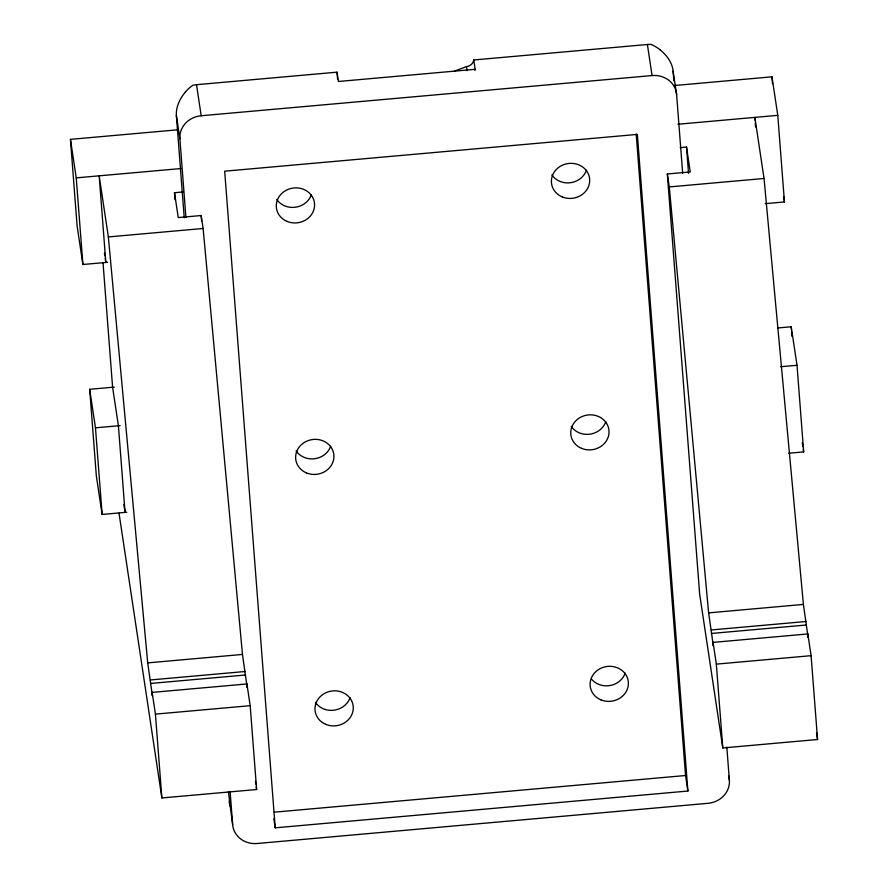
<?xml version="1.0" encoding="UTF-8"?>
<svg xmlns="http://www.w3.org/2000/svg" width="888" height="888" viewBox="0 0 888 888"><rect width="100%" height="100%" fill="white"/><g stroke="black" fill="none" stroke-linecap="round" stroke-linejoin="round"><path stroke-width="1.33" d="M185.359 92.063C179.964 98.513 175.835 106.849 176.368 115.462L184.238 217.782M651.237 44.456A23.021 21.012 -8.6 0 0 647.396 44.5L473.759 59.973A8.059 7.348 -8.6 0 1 466.511 66.589L455.056 70.907A2.42 2.209 -8.6 0 0 454.279 71.528M185.348 92.052A41.814 26.174 -73.4 0 1 192.718 85.348A23.021 21.012 -8.6 0 1 196.514 84.693L337.029 72.172L338.439 81.485L475.158 69.297L473.759 59.973M185.936 217.571L179.876 138.75A23.021 21.012 -8.6 0 1 201.188 115.751L652.07 75.558A23.021 21.012 -8.6 0 1 676.612 94.472L682.672 173.282M107.581 262.293L82.906 264.502L77.112 225.985L70.441 139.361L178.166 129.759M673.937 85.57L771.983 76.823L777.777 115.34L784.448 201.953L765.29 203.663M70.441 139.361L76.246 177.878L181.196 168.52M677.944 124.242L777.777 115.34M175.036 199.633L174.503 192.729L183.428 191.93M680.153 147.652L686.524 147.075L690.265 171.928L667.332 173.97L699.677 594.361L722.799 747.951L817.559 739.504L811.099 655.677L807.836 633.943L713.075 642.39L713.341 645.876L708.635 612.875L669.286 186.924L667.332 173.97M105.228 258.475L105.827 262.448L99.167 175.835L108.358 236.93L147.708 662.881L152.414 695.881L152.148 692.396L246.908 683.949L247.175 687.434L242.468 654.434L203.119 228.482L201.176 215.529L178.244 217.571L174.503 192.729M108.358 236.93L203.119 228.482M669.286 186.924L764.046 178.477L803.396 604.428L808.102 637.429L807.836 633.943M126.818 512.243L102.142 514.441L96.337 475.924L89.677 389.31L114.352 387.101M777.533 327.983L791.219 326.762L797.013 365.279L803.673 451.903L788.622 453.235M89.677 389.31L95.471 427.816L120.146 425.618M780.585 366.744L797.013 365.279M147.708 662.881L242.468 654.434M708.635 612.875L803.396 604.428M150.283 679.964L245.044 671.517M711.199 629.958L805.96 621.511M150.549 683.46L245.31 675.013M711.477 633.455L806.237 625.008M152.148 692.396L155.422 714.13L250.183 705.683L256.632 789.51L161.871 797.957L119.025 513.22M713.075 642.39L716.339 664.124L811.099 655.677M274.259 812.176L685.547 775.513L687.889 791.042L275.213 827.827L273.848 818.769M660.006 49.75C666.566 55.034 672.316 62.526 673.104 71.173L673.848 80.852M783.649 196.648L784.448 201.953M764.046 178.477L754.856 117.383L755.066 120.135M802.275 442.601L802.874 446.586M803.274 449.239L803.673 451.903M816.527 732.667L817.559 739.504M673.104 71.173L676.612 94.472M647.396 44.5L652.07 75.558M728.726 775.934L729.381 780.308A23.021 21.012 -8.6 0 1 708.069 803.307L257.187 843.5A23.021 21.012 -8.6 0 1 232.645 824.586L228.394 791.619M466.489 66.589L467.121 70.663M196.514 84.693L201.188 115.751M176.368 115.462L179.876 138.75M246.908 683.949L250.183 705.683M255.389 781.285L255.811 784.026M256.221 786.768L256.632 789.51M104.429 253.158L104.828 255.811M123.865 504.428L125.064 512.398L118.404 425.774L112.598 387.257L103.008 262.504M229.137 801.298L229.393 803.229A17.494 10.945 -73.4 0 0 230.958 807.692M771.983 76.823L772.516 83.694M791.219 326.762L791.43 329.515M791.641 332.267L791.952 336.386M755.277 122.877L755.588 127.006M686.524 147.075L688.544 173.349M726.828 747.119L729.381 780.308M716.339 664.124L722.799 747.951M687.889 791.042L637.362 134.399L224.686 171.195L275.213 827.827M636.197 134.077L685.547 775.513M337.029 72.172L337.562 79.054M201.176 215.529L201.598 221.057M230.092 791.408L232.645 824.586M155.422 714.13L161.871 797.957M76.246 177.878L82.906 264.502M95.471 427.816L102.142 514.441M350.05 697.679A19.192 17.505 -8.6 0 1 334.099 710.2A19.192 17.505 -8.6 0 1 315.44 702.375M330.702 446.209A19.192 17.505 -8.6 0 1 314.741 458.719A19.192 17.505 -8.6 0 1 296.093 450.893M625.163 673.16A19.192 17.505 -8.6 0 1 610.167 685.514A19.192 17.505 -8.6 0 1 591.652 679.298M605.816 421.678A19.192 17.505 -8.6 0 1 589.854 434.188A19.192 17.505 -8.6 0 1 571.206 426.373M311.355 194.727A19.192 17.505 -8.6 0 1 295.393 207.237A19.192 17.505 -8.6 0 1 276.745 199.423M586.469 170.207A19.192 17.505 -8.6 0 1 570.507 182.717A19.192 17.505 -8.6 0 1 551.859 174.892M475.158 69.297A8.059 7.348 -8.6 0 1 474.891 70.496M651.237 44.478A41.814 27.772 62.2 0 1 660.006 49.728M325.741 724.342A19.192 17.505 -8.6 0 0 353.235 706.67A19.192 17.505 -8.6 0 0 323.421 694.094A19.192 17.505 -8.6 0 0 325.741 724.342M306.393 472.871A19.192 17.505 -8.6 0 0 333.888 455.189A19.192 17.505 -8.6 0 0 304.062 442.624A19.192 17.505 -8.6 0 0 306.393 472.871M600.854 699.822A19.192 17.505 -8.6 0 0 628.349 682.139A19.192 17.505 -8.6 0 0 598.534 669.574A19.192 17.505 -8.6 0 0 600.854 699.822M581.507 448.34A19.192 17.505 -8.6 0 0 609.002 430.658A19.192 17.505 -8.6 0 0 579.176 418.093A19.192 17.505 -8.6 0 0 581.507 448.34M287.046 221.389A19.192 17.505 -8.6 0 0 314.541 203.707A19.192 17.505 -8.6 0 0 284.715 191.142A19.192 17.505 -8.6 0 0 287.046 221.389M562.16 196.87A19.192 17.505 -8.6 0 0 589.654 179.187A19.192 17.505 -8.6 0 0 559.829 166.611A19.192 17.505 -8.6 0 0 562.16 196.87"/></g></svg>
